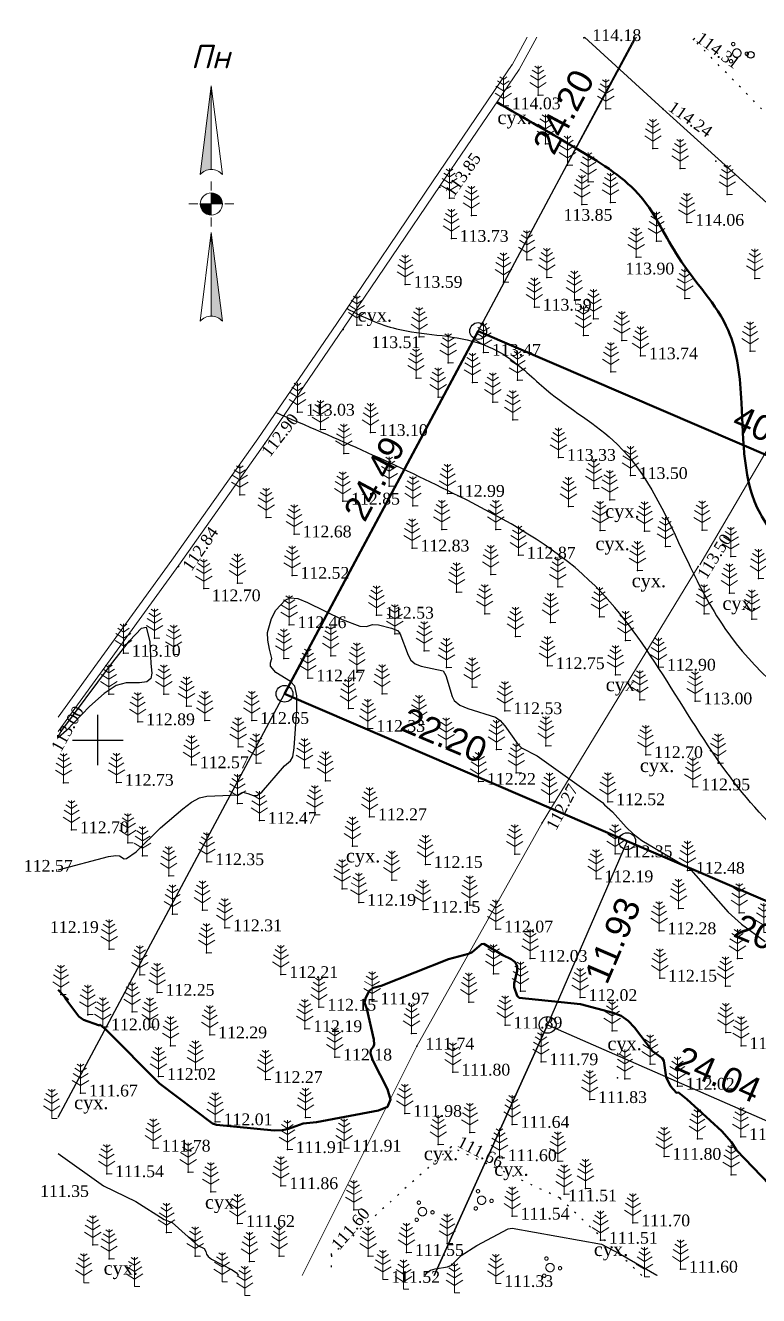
# Model space of a CAD drawing. Header units: millimetres. Extents: x 5405395.7 to 5405483.1, y 5524866.4 to 5524944.1.
# Drawn here: x 5405395.7 to 5405439.3, y 5524866.9 to 5524942.6 of the extents above; entities that cross this region are included whole.
import ezdxf
from ezdxf.enums import TextEntityAlignment as Align

# ---------------------------------------------------------------- set-up
doc = ezdxf.new("R2010")
doc.units = ezdxf.units.MM
doc.set_wipeout_variables(frame=1)
doc.linetypes.add('HIDDEN', pattern=[0.5, 0, -0.5])
doc.linetypes.add('суцільна', pattern=[50, 50, 0])
for name, color, linetype, lineweight in [('#Лист (текст_ПН)', 250, 'Continuous', 0), ('#Штамп', 250, 'Continuous', 0), ('11900000', 1, 'Continuous', 30), ('82323000', 185, 'Сеточный', 20), ('Контур', 7, 'HIDDEN', 30), ('ограждение', 7, 'ZABOR', 20), ('Ограждения', 7, 'ЗаборДерПр', 20), ('ТОЧКИ', 7, 'Continuous', 30), ('усл. знак', 7, 'суцільна', 20)]:
    doc.layers.add(name, color=color, linetype=linetype, lineweight=lineweight)
for name, color, linetype in [('горизонтали', 42, 'Continuous'), ('Ділянки_Межі', 10, 'Continuous'), ('надписи', 7, 'Continuous'), ('отметки', 7, 'Continuous'), ('промеры', 185, 'Continuous'), ('Растительность', 7, 'Continuous')]:
    doc.layers.add(name, color=color, linetype=linetype)
doc.styles.get("Standard").update_dxf_attribs({"font": 'arial.ttf'})
doc.styles.add('times', font='times.ttf')
doc.styles.add('Мой_Топо', font='isocpeui.ttf')
doc.linetypes.add('ZABOR', pattern='A,1,-0.1,[132,ltypeshp.shx,S=0.25,R=0,X=-0.1,Y=0],-0.4,1', length=2.5)
doc.linetypes.add('ЗаборДерПр', pattern='A,1,[130,ltypeshp.shx,S=0.25,R=0,X=0,Y=-0.25],1.5', length=2.5)
doc.linetypes.add('Сеточный', pattern='A,2.2,["<",Standard,S=0.5,R=90,X=0,Y=0],2.2,["<",Standard,S=0.5,R=270,X=-0.5,Y=0],0.1', length=4.5)

# ---------------------------------------------------------------- blocks, each defined once
blk = doc.blocks.new('A$C51FE15A3')
at = {"layer": 'Растительность', "color": 94, "lineweight": 0}
for points in [[(-0.201, 1.726), (0, 1.584), (0.201, 1.726)], [(0, 1.75), (0, 0), (0.319, 0)], [(-0.447, 1.172), (0, 0.895), (0.447, 1.172)], [(-0.343, 1.489), (0, 1.267), (0.343, 1.489)], [(-0.493, 0.753), (0, 0.444), (0.493, 0.753)]]:
    blk.add_lwpolyline(points, dxfattribs=at)
blk = doc.blocks.new('A$C72385B22')
at = {"layer": 'усл. знак'}
for centre, radius in [((0, 0), 0.625), ((-0.02, 1.49), 0.25), ((-1.29, -0.64), 0.25), ((1.28, -0.76), 0.25)]:
    blk.add_circle(centre, radius, dxfattribs=at)
blk = doc.blocks.new('*U5')
at = {"color": 0}
for points in [[(-0.113, 0), (-0.109, -0.029), (-0.097, -0.056)], [(-0.113, 0), (-0.097, -0.056), (0, 0)], [(-0.097, -0.056), (0, -0.113), (0, 0)], [(-0.097, -0.056), (-0.08, -0.08), (-0.056, -0.097)], [(-0.097, -0.056), (-0.056, -0.097), (0, -0.113)], [(-0.056, -0.097), (-0.029, -0.109), (0, -0.113)]]:
    blk.add_solid(points, dxfattribs=at)
blk = doc.blocks.new('*U6')
at = {"color": 0}
for points in [[(0, 0), (0.097, 0.056), (0, 0.113)], [(0.097, 0.056), (0.029, 0.109), (0, 0.113)], [(0, 0), (0.113, 0), (0.097, 0.056)], [(0.097, 0.056), (0.056, 0.097), (0.029, 0.109)], [(0.097, 0.056), (0.08, 0.08), (0.056, 0.097)], [(0.113, 0), (0.109, 0.029), (0.097, 0.056)]]:
    blk.add_solid(points, dxfattribs=at)
blk = doc.blocks.new('*U7')
at = {"color": 0}
for points in [[(0, -1.136), (0.021, -1.138), (0, -0.288)], [(0.021, -1.138), (0.042, -1.142), (0, -0.288)], [(0.042, -1.142), (0.062, -1.15), (0, -0.288)], [(0.062, -1.15), (0.081, -1.16), (0, -0.288)], [(0.081, -1.16), (0.098, -1.173), (0, -0.288)], [(0.098, -1.173), (0.113, -1.188), (0, -0.288)]]:
    blk.add_solid(points, dxfattribs=at)
blk = doc.blocks.new('*U8')
at = {"color": 0}
for points in [[(-0.113, 0.297), (-0.098, 0.312), (0, 1.197)], [(-0.098, 0.312), (-0.081, 0.325), (0, 1.197)], [(-0.081, 0.325), (-0.062, 0.335), (0, 1.197)], [(-0.062, 0.335), (-0.042, 0.343), (0, 1.197)], [(-0.042, 0.343), (-0.021, 0.347), (0, 1.197)], [(-0.021, 0.347), (0, 0.349), (0, 1.197)]]:
    blk.add_solid(points, dxfattribs=at)
blk = doc.blocks.new('#Північ')
at = {"color": 7}
blk.add_wipeout([(-2.901, 10.635), (2.901, 10.635), (2.901, -7.981), (-2.901, -7.981)], dxfattribs=at).dxf.layer = '#Лист (текст_ПН)'
at = {"layer": '#Лист (текст_ПН)'}
for p, q in [((-0.663, 1.748), (0, 7.043)), ((0, 7.043), (0, 2.052)), ((0, 7.043), (0.663, 1.748)), ((0, 1.337), (0, 0.807)), ((-1.337, 0), (-0.807, 0)), ((-0.662, 0), (0.662, 0)), ((0, 0.662), (0, -0.662)), ((1.337, 0), (0.807, 0)), ((0, -1.337), (0, -0.807)), ((-0.663, -6.99), (0, -1.695)), ((0, -1.695), (0.663, -6.99)), ((0, -1.695), (0, -6.686))]:
    blk.add_line(p, q, dxfattribs=at)
at = {"layer": '#Лист (текст_ПН)', "flags": 128}
for points in [[(0, 7.043), (-0.663, 1.748, -0.218585), (0, 2.052)], [(0, 0), (-0.662, 0, 0.414214), (0, -0.662)]]:
    blk.add_lwpolyline(points, format="xyb", close=True, dxfattribs=at)
at = {"layer": '#Лист (текст_ПН)'}
blk.add_circle((0, 0), 0.662, dxfattribs=at)
for centre in [(0, 1.178), (0, -7.56)]:
    blk.add_arc(centre, 0.874, 40.67981, 139.32019, dxfattribs=at)
at = {"layer": '#Лист (текст_ПН)', "xscale": 5.883850111352785, "yscale": 5.883850111352785, "zscale": 5.883850111352785}
for name in ['*U8', '*U5', '*U6', '*U7']:
    blk.add_blockref(name, (0, 0), dxfattribs=at)
at = {"layer": '#Лист (текст_ПН)', "style": 'Мой_Топо'}
blk.add_text('Пн', height=1.4, dxfattribs=at).set_placement((-1.217, 8.077))

msp = doc.modelspace()

# ---------------------------------------------------------------- linework, layer by layer
at = {"layer": '11900000', "color": 7}
for points in [[(5405400, 5524898.5, 0), (5405400, 5524901.5, 0)], [(5405400, 5524898.5, 0), (5405400, 5524901.5, 0)], [(5405398.5, 5524900, 0), (5405401.5, 5524900, 0)], [(5405398.5, 5524900, 0), (5405401.5, 5524900, 0)]]:
    msp.add_polyline3d(points, dxfattribs=at)
at = {"layer": '82323000', "color": 7}
for points, elevation in [([(5405428.967, 5524941.87), (5405433.636, 5524937.599), (5405442.087, 5524929.95), (5405445.347, 5524926.687), (5405435.83, 5524910.43)], 114.265), ([(5405435.741, 5524910.343), (5405426.441, 5524895.071), (5405418.996, 5524881.77), (5405412.157, 5524868.118)], 114.18)]:
    msp.add_lwpolyline(points, dxfattribs=dict(at, elevation=elevation))
at = {"layer": 'горизонтали', "color": 32}
for points in [[(5405397.647, 5524892.274, 112.5), (5405400.637, 5524893.072, 112.5), (5405401.077, 5524893.132, 112.5), (5405401.287, 5524893.102, 112.5), (5405401.567, 5524892.922, 112.5), (5405401.697, 5524892.942, 112.5), (5405402.277, 5524893.352, 112.5), (5405403.737, 5524894.772, 112.5), (5405405.057, 5524895.912, 112.5), (5405405.577, 5524896.312, 112.5), (5405406.057, 5524896.562, 112.5), (5405406.487, 5524896.662, 112.5), (5405407.907, 5524896.722, 112.5), (5405408.337, 5524896.732, 112.5), (5405408.627, 5524896.892, 112.5), (5405408.937, 5524896.822, 112.5), (5405409.237, 5524896.702, 112.5), (5405409.457, 5524896.702, 112.5), (5405409.737, 5524896.872, 112.5), (5405411.117, 5524898.472, 112.5), (5405411.477, 5524898.762, 112.5), (5405411.597, 5524899.012, 112.5), (5405411.687, 5524899.542, 112.5), (5405411.837, 5524901.802, 112.5), (5405411.837, 5524902.632, 112.5), (5405411.717, 5524903.202, 112.5), (5405411.477, 5524903.492, 112.5), (5405410.597, 5524904.022, 112.5), (5405410.277, 5524904.402, 112.5), (5405410.277, 5524904.602, 112.5), (5405410.357, 5524904.852, 112.5), (5405410.217, 5524905.412, 112.5), (5405410.117, 5524905.942, 112.5), (5405410.097, 5524906.402, 112.5), (5405410.327, 5524907.232, 112.5), (5405410.597, 5524907.732, 112.5), (5405411.147, 5524908.342, 112.5), (5405411.457, 5524908.482, 112.5), (5405411.897, 5524908.442, 112.5), (5405412.487, 5524908.202, 112.5), (5405414.537, 5524907.182, 112.5), (5405415.597, 5524906.782, 112.5), (5405415.987, 5524906.772, 112.5), (5405416.347, 5524906.882, 112.5), (5405416.697, 5524906.872, 112.5), (5405417.477, 5524906.672, 112.5), (5405417.827, 5524906.522, 112.5), (5405417.977, 5524906.362, 112.5), (5405418.467, 5524905.052, 112.5), (5405418.637, 5524904.752, 112.5), (5405418.897, 5524904.542, 112.5), (5405419.237, 5524904.412, 112.5), (5405420.557, 5524904.122, 112.5), (5405420.707, 5524903.842, 112.5), (5405421.087, 5524902.592, 112.5), (5405421.207, 5524902.352, 112.5), (5405421.547, 5524902.082, 112.5), (5405422.017, 5524901.882, 112.5), (5405423.667, 5524901.372, 112.5), (5405423.947, 5524901.172, 112.5), (5405424.227, 5524900.852, 112.5), (5405424.997, 5524899.752, 112.5), (5405425.217, 5524899.532, 112.5), (5405426.147, 5524899.062, 112.5), (5405430.037, 5524896.292, 112.5), (5405430.167, 5524896.142, 112.5), (5405430.627, 5524895.732, 112.5), (5405431.447, 5524894.812, 112.5), (5405431.857, 5524894.422, 112.5), (5405432.377, 5524894.022, 112.5), (5405435.147, 5524892.392, 112.5), (5405435.307, 5524892.272, 112.5), (5405437.527, 5524889.742, 112.5), (5405438.317, 5524889.042, 112.5), (5405439.717, 5524888.002, 112.5)], [(5405397.647, 5524900.208, 113), (5405397.787, 5524900.482, 113), (5405400.757, 5524904.472, 113), (5405401.887, 5524905.902, 113), (5405402.597, 5524906.662, 113), (5405402.877, 5524906.732, 113), (5405403.087, 5524905.862, 113), (5405403.147, 5524904.552, 113), (5405403.207, 5524903.982, 113)], [(5405403.207, 5524903.982, 113), (5405403.157, 5524903.662, 113), (5405402.907, 5524903.472, 113), (5405402.477, 5524903.402, 113), (5405401.687, 5524903.412, 113), (5405401.097, 5524903.252, 113), (5405400.367, 5524902.782, 113), (5405399.507, 5524901.992, 113), (5405398.127, 5524900.562, 113), (5405397.647, 5524900.134, 113)], [(5405397.647, 5524875.375, 111.5), (5405400.337, 5524873.442, 111.5), (5405402.267, 5524872.512, 111.5), (5405403.947, 5524871.442, 111.5), (5405404.417, 5524871.272, 111.5), (5405405.957, 5524869.892, 111.5), (5405406.327, 5524869.722, 111.5), (5405406.427, 5524869.542, 111.5), (5405406.467, 5524869.372, 111.5), (5405406.557, 5524869.242, 111.5), (5405406.757, 5524869.082, 111.5), (5405407.987, 5524868.442, 111.5), (5405408.247, 5524868.262, 111.5), (5405408.374, 5524868.118, 111.5)], [(5405419.493, 5524868.118, 111.5), (5405419.587, 5524868.272, 111.5), (5405419.797, 5524868.422, 111.5), (5405420.077, 5524868.502, 111.5), (5405420.817, 5524868.622, 111.5), (5405421.047, 5524868.722, 111.5), (5405421.617, 5524869.312, 111.5), (5405422.567, 5524869.892, 111.5), (5405424.427, 5524870.882, 111.5), (5405424.657, 5524870.922, 111.5), (5405429.977, 5524869.972, 111.5), (5405431.117, 5524869.372, 111.5), (5405433.267, 5524868.122, 111.5), (5405433.276, 5524868.118, 111.5)]]:
    msp.add_polyline3d(points, dxfattribs=at)
at = {"layer": 'горизонтали', "color": 32, "lineweight": 50}
msp.add_polyline3d([(5405397.647, 5524885.119, 112), (5405397.987, 5524884.742, 112), (5405398.217, 5524884.542, 112), (5405398.027, 5524884.652, 112), (5405398.877, 5524883.532, 112), (5405399.137, 5524883.332, 112), (5405400.047, 5524883.012, 112), (5405400.187, 5524882.992, 112), (5405400.137, 5524883.042, 112), (5405400.487, 5524882.752, 112), (5405403.667, 5524879.552, 112), (5405406.827, 5524877.162, 112), (5405407.057, 5524877.082, 112), (5405410.487, 5524876.752, 112), (5405410.997, 5524876.772, 112), (5405411.357, 5524876.852, 112), (5405412.217, 5524877.162, 112), (5405413.007, 5524877.242, 112), (5405416.697, 5524877.932, 112), (5405417.247, 5524878.162, 112), (5405417.427, 5524878.592, 112), (5405417.237, 5524879.212, 112), (5405416.377, 5524880.922, 112), (5405416.237, 5524881.332, 112), (5405416.247, 5524881.542, 112), (5405416.387, 5524881.702, 112), (5405416.447, 5524881.872, 112), (5405416.437, 5524882.162, 112), (5405416.017, 5524884.002, 112), (5405415.867, 5524884.372, 112), (5405415.947, 5524884.672, 112), (5405416.177, 5524885.092, 112), (5405416.407, 5524885.242, 112), (5405416.857, 5524885.362, 112), (5405420.877, 5524886.942, 112), (5405422.057, 5524887.262, 112), (5405422.287, 5524887.372, 112), (5405422.827, 5524887.852, 112), (5405422.977, 5524887.862, 112), (5405424.107, 5524887.182, 112), (5405424.597, 5524886.952, 112), (5405424.847, 5524886.772, 112), (5405424.967, 5524886.542, 112), (5405424.957, 5524886.252, 112), (5405424.787, 5524885.502, 112), (5405424.777, 5524885.282, 112), (5405424.957, 5524884.762, 112), (5405425.087, 5524884.652, 112), (5405428.727, 5524884.262, 112), (5405430.677, 5524883.762, 112), (5405431.157, 5524883.582, 112), (5405431.577, 5524883.282, 112), (5405431.937, 5524882.872, 112), (5405433.017, 5524881.482, 112), (5405433.597, 5524881.062, 112), (5405433.687, 5524880.902, 112), (5405433.827, 5524879.922, 112), (5405434.097, 5524879.392, 112), (5405434.437, 5524878.992, 112), (5405434.567, 5524879.002, 112), (5405435.067, 5524878.622, 112), (5405437.147, 5524876.712, 112), (5405437.727, 5524876.062, 112), (5405438.017, 5524875.572, 112), (5405440.467, 5524873.022, 112)], dxfattribs=at)
msp.add_open_spline([(5405480.391, 5524903.956), (5405478.539, 5524904.212), (5405473.815, 5524904.095), (5405465.673, 5524904.056), (5405458.644, 5524904.734), (5405451.834, 5524904.358), (5405446.555, 5524906.313), (5405442.168, 5524910.026), (5405438.386, 5524914.341), (5405438.447, 5524919.318), (5405437.93, 5524924.895), (5405434.484, 5524928.293), (5405432.616, 5524932.718), (5405428.364, 5524935.336), (5405425.389, 5524937.054), (5405423.745, 5524937.988)], degree=3, knots=[248.049774, 248.049774, 248.049774, 248.049774, 253.624228, 261.428369, 272.933051, 274.584334, 281.85809, 288.915218, 291.908367, 298.615428, 303.009483, 308.272559, 312.478888, 317.055186, 322.755025, 322.755025, 322.755025, 322.755025], dxfattribs=at)
at = {"layer": 'горизонтали', "color": 32}
for points, knots in [([(5405414.818, 5524925.709), (5405415.772, 5524925.193), (5405418.223, 5524924.084), (5405421.698, 5524924.182), (5405424.74, 5524922.757), (5405427.138, 5524920.233), (5405432.042, 5524917.524), (5405434.513, 5524911.736), (5405437.788, 5524905.243), (5405444.44, 5524899.573), (5405453.206, 5524895.816), (5405462.487, 5524898.046), (5405468.665, 5524890.189), (5405475.696, 5524893.35), (5405479.747, 5524893.737), (5405480.391, 5524893.764)], [2.090237, 2.090237, 2.090237, 2.090237, 5.312599, 10.182619, 12.112589, 15.209294, 20.531766, 28.423343, 33.238106, 42.351864, 53.987263, 60.5812, 68.695045, 78.614199, 80.505568, 80.505568, 80.505568, 80.505568]), ([(5405480.391, 5524879.494), (5405479.368, 5524879.522), (5405473.28, 5524879.838), (5405461.824, 5524883.403), (5405447.517, 5524887.885), (5405436.442, 5524897.8), (5405431.385, 5524909.209), (5405420.694, 5524915.101), (5405414.239, 5524917.947), (5405410.59, 5524919.503)], [242.349981, 242.349981, 242.349981, 242.349981, 245.459521, 260.911196, 277.803065, 289.957635, 304.382942, 313.620797, 325.584809, 325.584809, 325.584809, 325.584809])]:
    msp.add_open_spline(points, degree=3, knots=knots, dxfattribs=at)
at = {"layer": 'Ділянки_Межі', "lineweight": 25}
for points in [[(5405448.191, 5524941.87), (5405447.741, 5524940.842), (5405469.694, 5524931.231), (5405459.846, 5524908.351), (5405422.638, 5524924.363)], [(5405422.638, 5524924.363), (5405431.981, 5524941.87)], [(5405480.391, 5524872.946), (5405450.2, 5524885.938), (5405431.505, 5524893.983), (5405426.773, 5524883.037), (5405448.794, 5524873.396), (5405460.85, 5524868.118)]]:
    msp.add_lwpolyline(points, dxfattribs=at)
at = {"layer": 'Ділянки_Межі', "lineweight": 50}
msp.add_lwpolyline([(5405411.109, 5524902.76), (5405422.638, 5524924.363), (5405459.846, 5524908.351), (5405450.2, 5524885.938), (5405431.505, 5524893.983)], close=True, dxfattribs=at)
at = {"layer": 'Ділянки_Межі'}
for points in [[(5405397.647, 5524877.534), (5405411.109, 5524902.76), (5405431.505, 5524893.983), (5405426.773, 5524883.037), (5405420.012, 5524868.118)], [(5405420.012, 5524868.118), (5405426.773, 5524883.037), (5405448.794, 5524873.396), (5405446.387, 5524868.118)]]:
    msp.add_lwpolyline(points, dxfattribs=at)
at = {"layer": 'Контур', "color": 7, "linetype": 'HIDDEN'}
for points, elevation in [([(5405475.316, 5524907.356), (5405456.979, 5524922.281), (5405448.731, 5524928.148), (5405435.462, 5524941.734), (5405435.616, 5524941.87)], 113.339), ([(5405421.025, 5524875.767), (5405413.902, 5524869.315), (5405413.902, 5524869.493)], 111.426), ([(5405432.383, 5524868.118), (5405427.49, 5524872.728), (5405421.025, 5524875.767)], 111.426), ([(5405413.902, 5524869.315), (5405413.878, 5524868.118)], 111.426)]:
    msp.add_lwpolyline(points, dxfattribs=dict(at, elevation=elevation))
at = {"layer": 'ограждение', "color": 7, "linetype": 'ЗаборДерПр'}
for points, elevation in [([(5405397.647, 5524877.534), (5405411.407, 5524903.317), (5405417.815, 5524915.325), (5405427.002, 5524932.527), (5405432.056, 5524941.87)], 107.24), ([(5405426.133, 5524941.87), (5405425.074, 5524939.947)], 101.569), ([(5405425.074, 5524939.947), (5405420.38, 5524933.03), (5405414.63, 5524924.54), (5405409.936, 5524917.657), (5405404.82, 5524910.42), (5405397.647, 5524900.512)], 101.569)]:
    msp.add_lwpolyline(points, dxfattribs=dict(at, elevation=elevation))
at = {"layer": 'ограждение', "color": 7, "linetype": 'ByBlock', "elevation": 101.569}
msp.add_lwpolyline([(5405424.66, 5524940.228), (5405419.966, 5524933.311), (5405414.216, 5524924.821), (5405409.525, 5524917.942), (5405404.413, 5524910.711), (5405397.647, 5524901.364)], dxfattribs=at)
at = {"layer": 'Ограждения', "color": 7, "linetype": 'ByBlock', "ltscale": 0.4, "elevation": 101.569}
msp.add_lwpolyline([(5405425.562, 5524941.87), (5405424.636, 5524940.188)], dxfattribs=at)
at = {"layer": 'отметки', "color": 7}
for p in [(5405428.938, 5524941.836, 114.18), (5405435.462, 5524941.734, 114.308), (5405426.203, 5524938.412, 114.049), (5405424.139, 5524937.769, 114.025), (5405430.242, 5524937.607, 114.149), (5405433.636, 5524937.599, 114.245), (5405426.643, 5524935.51, 113.976), (5405433.044, 5524935.228, 114.171), (5405436.781, 5524934.481, 114.271), (5405427.95, 5524934.235, 113.921), (5405434.659, 5524934.045, 114.198), (5405420.348, 5524932.94, 113.853), (5405429.196, 5524933.248, 113.927), (5405420.935, 5524932.284, 113.805), (5405437.468, 5524932.5, 114.3), (5405428.818, 5524931.891, 113.846), (5405430.509, 5524932.023, 113.908), (5405422.234, 5524931.246, 113.788), (5405435.062, 5524930.834, 114.056), (5405421.043, 5524929.877, 113.729), (5405433.255, 5524929.722, 114.008), (5405425.538, 5524928.6, 113.71), (5405432.042, 5524928.769, 113.905), (5405418.3, 5524927.142, 113.592), (5405424.14, 5524927.272, 113.652), (5405426.727, 5524927.545, 113.689), (5405439.109, 5524927.501, 114.199), (5405428.363, 5524926.195, 113.691), (5405434.944, 5524926.31, 113.947), (5405425.983, 5524925.779, 113.586), (5405415.42, 5524924.714, 113.443), (5405429.508, 5524925.097, 113.688), (5405414.598, 5524924.453, 113.496), (5405419.134, 5524924.018, 113.512), (5405428.899, 5524924.107, 113.67), (5405431.19, 5524923.79, 113.699), (5405438.824, 5524923.164, 114.04), (5405420.859, 5524922.472, 113.411), (5405422.962, 5524923.093, 113.47), (5405432.308, 5524922.88, 113.737), (5405430.54, 5524921.929, 113.584), (5405418.939, 5524921.559, 113.322), (5405422.301, 5524921.302, 113.434), (5405424.986, 5524921.428, 113.496), (5405420.252, 5524920.419, 113.338), (5405423.51, 5524920.125, 113.421), (5405411.888, 5524919.525, 113.028), (5405424.693, 5524919.076, 113.381), (5405413.253, 5524918.489, 113.044), (5405416.23, 5524918.312, 113.103), (5405409.936, 5524917.657, 112.896), (5405414.645, 5524917.078, 112.915), (5405427.427, 5524916.838, 113.327), (5405431.7, 5524915.751, 113.499), (5405417.334, 5524915.127, 112.929), (5405429.526, 5524914.976, 113.289), (5405408.451, 5524914.614, 112.795), (5405414.575, 5524914.226, 112.854), (5405420.815, 5524914.691, 112.99), (5405430.471, 5524914.319, 113.319), (5405418.757, 5524913.952, 112.921), (5405428.018, 5524913.909, 113.145), (5405410.013, 5524913.255, 112.704), (5405420.479, 5524912.546, 112.882), (5405420.48, 5524912.544, 112.875), (5405423.687, 5524912.544, 112.968), (5405435.968, 5524912.509, 113.721), (5405411.694, 5524912.272, 112.683), (5405429.897, 5524912.486, 113.207), (5405432.549, 5524912.453, 113.446), (5405418.709, 5524911.434, 112.829), (5405425.034, 5524911.009, 112.871), (5405433.782, 5524911.534, 113.466), (5405404.803, 5524910.338, 112.837), (5405435.741, 5524910.343, 113.504), (5405437.681, 5524910.938, 113.809), (5405411.563, 5524909.811, 112.522), (5405423.383, 5524909.855, 112.76), (5405432.121, 5524910.092, 113.127), (5405439.318, 5524909.62, 113.846), (5405406.313, 5524909.019, 112.695), (5405408.312, 5524909.338, 112.584), (5405421.358, 5524908.82, 112.732), (5405427.383, 5524909.118, 112.929), (5405437.592, 5524908.752, 113.665), (5405416.595, 5524907.437, 112.525), (5405423.026, 5524907.526, 112.708), (5405429.857, 5524907.349, 112.952), (5405436.088, 5524907.521, 113.445), (5405411.388, 5524906.869, 112.464), (5405426.95, 5524906.999, 112.704), (5405438.935, 5524907.208, 113.68), (5405403.38, 5524906.077, 112.982), (5405417.679, 5524906.332, 112.484), (5405424.86, 5524906.17, 112.775), (5405431.416, 5524905.926, 112.908), (5405401.523, 5524905.17, 113.1), (5405404.513, 5524905.106, 112.909), (5405413.859, 5524905.019, 112.442), (5405419.432, 5524905.322, 112.552), (5405411.064, 5524904.869, 112.453), (5405420.75, 5524904.327, 112.512), (5405426.761, 5524904.426, 112.752), (5405433.376, 5524904.337, 112.9), (5405412.503, 5524903.696, 112.468), (5405415.423, 5524904.043, 112.359), (5405430.813, 5524903.893, 112.813), (5405400.653, 5524902.734, 112.962), (5405403.926, 5524902.736, 112.963), (5405416.917, 5524902.749, 112.383), (5405422.283, 5524903.16, 112.589), (5405405.28, 5524902.024, 112.774), (5405432.263, 5524902.393, 112.786), (5405435.546, 5524902.327, 113.001), (5405406.372, 5524901.164, 112.691), (5405409.162, 5524901.164, 112.65), (5405414.918, 5524901.876, 112.365), (5405424.235, 5524901.746, 112.532), (5405402.371, 5524901.086, 112.885), (5405416.072, 5524900.692, 112.333), (5405419.118, 5524900.921, 112.344), (5405426.676, 5524899.659, 112.587), (5405408.355, 5524899.604, 112.635), (5405420.735, 5524899.583, 112.329), (5405423.723, 5524899.431, 112.424), (5405432.61, 5524899.131, 112.704), (5405405.574, 5524898.527, 112.575), (5405409.419, 5524898.633, 112.551), (5405412.301, 5524898.353, 112.463), (5405436.916, 5524898.628, 112.976), (5405397.963, 5524897.458, 112.873), (5405401.108, 5524897.479, 112.728), (5405413.542, 5524897.565, 112.295), (5405413.55, 5524897.567, 112.284), (5405422.663, 5524897.536, 112.223), (5405424.91, 5524898.041, 112.328), (5405435.419, 5524897.207, 112.953), (5405408.312, 5524896.229, 112.478), (5405426.881, 5524896.304, 112.31), (5405430.354, 5524896.323, 112.519), (5405409.614, 5524895.213, 112.466), (5405412.922, 5524895.551, 112.413), (5405416.178, 5524895.429, 112.267), (5405398.435, 5524894.652, 112.702), (5405426.441, 5524895.071, 112.273), (5405401.789, 5524893.881, 112.546), (5405415.162, 5524893.683, 112.237), (5405402.66, 5524893.11, 112.474), (5405424.812, 5524893.215, 112.149), (5405430.798, 5524893.223, 112.346), (5405406.488, 5524892.752, 112.348), (5405419.498, 5524892.588, 112.147), (5405435.1, 5524892.242, 112.485), (5405404.215, 5524891.909, 112.423), (5405417.498, 5524891.649, 112.188), (5405429.655, 5524891.733, 112.193), (5405414.542, 5524891.145, 112.288), (5405406.222, 5524889.866, 112.319), (5405415.529, 5524890.336, 112.19), (5405419.357, 5524889.917, 112.147), (5405422.135, 5524890.169, 112.078), (5405434.558, 5524889.969, 112.29), (5405404.445, 5524889.636, 112.381), (5405438.184, 5524889.711, 112.55), (5405407.551, 5524888.815, 112.308), (5405423.69, 5524888.743, 112.068), (5405433.407, 5524888.638, 112.278), (5405400.667, 5524887.555, 112.265), (5405406.474, 5524887.335, 112.388), (5405425.74, 5524886.997, 112.029), (5405438.073, 5524886.991, 112.307), (5405410.895, 5524886.031, 112.205), (5405423.561, 5524886.081, 111.933), (5405402.496, 5524886.009, 112.256), (5405433.448, 5524885.818, 112.154), (5405437.367, 5524885.34, 112.159), (5405397.804, 5524884.843, 111.997), (5405403.536, 5524884.973, 112.246), (5405425.159, 5524885.046, 112.025), (5405428.704, 5524884.66, 112.021), (5405402.037, 5524883.808, 112.162), (5405413.162, 5524884.088, 112.145), (5405416.322, 5524884.459, 111.972), (5405422.089, 5524884.383, 111.872), (5405399.396, 5524883.645, 112.035), (5405399.4, 5524883.664, 112.007), (5405424.241, 5524883.023, 111.89), (5405400.29, 5524882.914, 111.998), (5405403.102, 5524882.906, 112.134), (5405406.664, 5524882.437, 112.289), (5405412.327, 5524882.81, 112.194), (5405418.671, 5524882.525, 111.839), (5405430.614, 5524882.676, 111.939), (5405437.379, 5524882.577, 112.123), (5405404.331, 5524881.793, 112.162), (5405418.996, 5524881.77, 111.736), (5405438.284, 5524881.793, 112.202), (5405414.104, 5524881.117, 112.183), (5405426.38, 5524880.841, 111.79), (5405405.803, 5524880.351, 112.138), (5405421.139, 5524880.22, 111.796), (5405432.88, 5524880.698, 111.972), (5405403.616, 5524879.96, 112.021), (5405409.975, 5524879.781, 112.273), (5405430.923, 5524879.893, 111.854), (5405431.378, 5524879.829, 111.868), (5405434.501, 5524879.38, 112.022), (5405398.971, 5524878.975, 111.67), (5405429.277, 5524878.584, 111.825), (5405418.267, 5524877.762, 111.977), (5405406.989, 5524877.261, 112.014), (5405412.36, 5524877.524, 112.02), (5405424.663, 5524877.107, 111.642), (5405422.148, 5524876.632, 111.684), (5405435.686, 5524876.247, 111.833), (5405438.265, 5524876.379, 112.062), (5405403.302, 5524875.691, 111.777), (5405411.281, 5524875.606, 111.906), (5405414.659, 5524875.691, 111.907), (5405420.266, 5524875.906, 111.794), (5405421.025, 5524875.767, 111.664), (5405423.908, 5524875.122, 111.605), (5405427.374, 5524874.917, 111.658), (5405433.704, 5524875.205, 111.801), (5405400.526, 5524874.168, 111.535), (5405405.372, 5524874.266, 111.706), (5405437.701, 5524874.114, 111.904), (5405410.897, 5524873.456, 111.864), (5405429.027, 5524873.298, 111.618), (5405406.719, 5524873.097, 111.704), (5405427.49, 5524872.728, 111.508), (5405427.753, 5524872.95, 111.591), (5405415.241, 5524872.031, 111.691), (5405408.32, 5524871.203, 111.623), (5405424.67, 5524871.645, 111.537), (5405431.847, 5524871.24, 111.704), (5405404.087, 5524870.667, 111.452), (5405429.922, 5524870.207, 111.511), (5405399.696, 5524869.934, 111.344), (5405418.379, 5524869.48, 111.554), (5405420.803, 5524870.024, 111.565), (5405400.666, 5524869.113, 111.365), (5405405.795, 5524869.267, 111.462), (5405409.028, 5524868.944, 111.634), (5405410.799, 5524869.254, 111.605), (5405413.902, 5524869.315, 111.596), (5405416.087, 5524869.256, 111.61), (5405434.691, 5524868.485, 111.598)]:
    msp.add_point(p, dxfattribs=at)
at = {"layer": 'Растительность', "color": 7}
msp.add_circle((5405438.86, 5524940.813), 0.2, dxfattribs=at)
at = {"layer": 'ТОЧКИ'}
for centre in [(5405422.638, 5524924.363), (5405411.109, 5524902.76), (5405431.505, 5524893.983), (5405426.773, 5524883.037)]:
    msp.add_circle(centre, 0.5, dxfattribs=at)

# ---------------------------------------------------------------- block references
at = {"layer": 'Растительность', "color": 7}
for p in [(5405426.203, 5524938.412, 114.049), (5405424.139, 5524937.769, 114.025), (5405430.242, 5524937.607, 114.149), (5405426.643, 5524935.51, 113.976), (5405433.044, 5524935.228, 114.171), (5405427.95, 5524934.235, 113.921), (5405434.659, 5524934.045, 114.198), (5405429.196, 5524933.248, 113.927), (5405420.935, 5524932.284, 113.805), (5405430.509, 5524932.023, 113.908), (5405437.468, 5524932.5, 114.3), (5405422.234, 5524931.246, 113.788), (5405428.818, 5524931.891, 113.846), (5405435.062, 5524930.834, 114.056), (5405421.043, 5524929.877, 113.729), (5405433.255, 5524929.722, 114.008), (5405425.538, 5524928.6, 113.71), (5405432.042, 5524928.769, 113.905), (5405426.727, 5524927.545, 113.689), (5405439.109, 5524927.501, 114.199), (5405418.3, 5524927.142, 113.592), (5405424.14, 5524927.272, 113.652), (5405428.363, 5524926.195, 113.691), (5405434.944, 5524926.31, 113.947), (5405425.983, 5524925.779, 113.586), (5405415.42, 5524924.714, 113.443), (5405429.508, 5524925.097, 113.688), (5405419.134, 5524924.018, 113.512), (5405428.899, 5524924.107, 113.67), (5405431.19, 5524923.79, 113.699), (5405422.962, 5524923.093, 113.47), (5405432.308, 5524922.88, 113.737), (5405438.824, 5524923.164, 114.04), (5405420.859, 5524922.472, 113.411), (5405418.939, 5524921.559, 113.322), (5405424.986, 5524921.428, 113.496), (5405430.54, 5524921.929, 113.584), (5405422.301, 5524921.302, 113.434), (5405420.252, 5524920.419, 113.338), (5405423.51, 5524920.125, 113.421), (5405411.888, 5524919.525, 113.028), (5405413.253, 5524918.489, 113.044), (5405424.693, 5524919.076, 113.381), (5405416.23, 5524918.312, 113.103), (5405414.645, 5524917.078, 112.915), (5405427.427, 5524916.838, 113.327), (5405431.7, 5524915.751, 113.499), (5405408.451, 5524914.614, 112.795), (5405417.334, 5524915.127, 112.929), (5405420.815, 5524914.691, 112.99), (5405429.526, 5524914.976, 113.289), (5405414.575, 5524914.226, 112.854), (5405418.757, 5524913.952, 112.921), (5405428.018, 5524913.909, 113.145), (5405430.471, 5524914.319, 113.319), (5405410.013, 5524913.255, 112.704), (5405411.694, 5524912.272, 112.683), (5405420.479, 5524912.546, 112.882), (5405423.687, 5524912.544, 112.968), (5405429.897, 5524912.486, 113.207), (5405432.549, 5524912.453, 113.446), (5405435.968, 5524912.509, 113.721), (5405433.782, 5524911.534, 113.466), (5405418.709, 5524911.434, 112.829), (5405425.034, 5524911.009, 112.871), (5405437.681, 5524910.938, 113.809), (5405432.121, 5524910.092, 113.127), (5405408.312, 5524909.338, 112.584), (5405411.563, 5524909.811, 112.522), (5405423.383, 5524909.855, 112.76), (5405439.318, 5524909.62, 113.846), (5405406.313, 5524909.019, 112.695), (5405421.358, 5524908.82, 112.732), (5405427.383, 5524909.118, 112.929), (5405437.592, 5524908.752, 113.665), (5405416.595, 5524907.437, 112.525), (5405423.026, 5524907.526, 112.708), (5405426.95, 5524906.999, 112.704), (5405429.857, 5524907.349, 112.952), (5405436.088, 5524907.521, 113.445), (5405438.935, 5524907.208, 113.68), (5405411.388, 5524906.869, 112.464), (5405417.679, 5524906.332, 112.484), (5405403.38, 5524906.077, 112.982), (5405424.86, 5524906.17, 112.775), (5405431.416, 5524905.926, 112.908), (5405401.523, 5524905.17, 113.1), (5405404.513, 5524905.106, 112.909), (5405411.064, 5524904.869, 112.453), (5405413.859, 5524905.019, 112.442), (5405419.432, 5524905.322, 112.552), (5405415.423, 5524904.043, 112.359), (5405420.75, 5524904.327, 112.512), (5405426.761, 5524904.426, 112.752), (5405433.376, 5524904.337, 112.9), (5405412.503, 5524903.696, 112.468), (5405430.813, 5524903.893, 112.813), (5405400.653, 5524902.734, 112.962), (5405403.926, 5524902.736, 112.963), (5405416.917, 5524902.749, 112.383), (5405422.283, 5524903.16, 112.589), (5405405.28, 5524902.024, 112.774), (5405414.918, 5524901.876, 112.365), (5405424.235, 5524901.746, 112.532), (5405432.263, 5524902.393, 112.786), (5405435.546, 5524902.327, 113.001), (5405402.371, 5524901.086, 112.885), (5405406.372, 5524901.164, 112.691), (5405409.162, 5524901.164, 112.65), (5405416.072, 5524900.692, 112.333), (5405419.118, 5524900.921, 112.344), (5405408.355, 5524899.604, 112.635), (5405420.735, 5524899.583, 112.329), (5405423.723, 5524899.431, 112.424), (5405426.676, 5524899.659, 112.587), (5405432.61, 5524899.131, 112.704), (5405405.574, 5524898.527, 112.575), (5405409.419, 5524898.633, 112.551), (5405412.301, 5524898.353, 112.463), (5405424.91, 5524898.041, 112.328), (5405436.916, 5524898.628, 112.976), (5405397.963, 5524897.458, 112.873), (5405401.108, 5524897.479, 112.728), (5405413.542, 5524897.565, 112.295), (5405422.663, 5524897.536, 112.223), (5405435.419, 5524897.207, 112.953), (5405408.312, 5524896.229, 112.478), (5405426.881, 5524896.304, 112.31), (5405430.354, 5524896.323, 112.519), (5405409.614, 5524895.213, 112.466), (5405412.922, 5524895.551, 112.413), (5405416.178, 5524895.429, 112.267), (5405398.435, 5524894.652, 112.702), (5405401.789, 5524893.881, 112.546), (5405415.162, 5524893.683, 112.237), (5405402.66, 5524893.11, 112.474), (5405406.488, 5524892.752, 112.348), (5405424.812, 5524893.215, 112.149), (5405430.798, 5524893.223, 112.346), (5405404.215, 5524891.909, 112.423), (5405419.498, 5524892.588, 112.147), (5405435.1, 5524892.242, 112.485), (5405414.542, 5524891.145, 112.288), (5405417.498, 5524891.649, 112.188), (5405429.655, 5524891.733, 112.193), (5405415.529, 5524890.336, 112.19), (5405404.445, 5524889.636, 112.381), (5405406.222, 5524889.866, 112.319), (5405419.357, 5524889.917, 112.147), (5405422.135, 5524890.169, 112.078), (5405434.558, 5524889.969, 112.29), (5405438.184, 5524889.711, 112.55), (5405407.551, 5524888.815, 112.308), (5405423.69, 5524888.743, 112.068), (5405433.407, 5524888.638, 112.278), (5405439.647, 5524888.531, 112.539), (5405400.667, 5524887.555, 112.265), (5405406.474, 5524887.335, 112.388), (5405425.74, 5524886.997, 112.029), (5405438.073, 5524886.991, 112.307), (5405402.496, 5524886.009, 112.256), (5405410.895, 5524886.031, 112.205), (5405423.561, 5524886.081, 111.933), (5405433.448, 5524885.818, 112.154), (5405425.159, 5524885.046, 112.025), (5405437.367, 5524885.34, 112.159), (5405397.804, 5524884.843, 111.997), (5405403.536, 5524884.973, 112.246), (5405416.322, 5524884.459, 111.972), (5405422.089, 5524884.383, 111.872), (5405428.704, 5524884.66, 112.021), (5405399.4, 5524883.664, 112.007), (5405402.037, 5524883.808, 112.162), (5405413.162, 5524884.088, 112.145), (5405400.29, 5524882.914, 111.998), (5405403.102, 5524882.906, 112.134), (5405412.327, 5524882.81, 112.194), (5405424.241, 5524883.023, 111.89), (5405406.664, 5524882.437, 112.289), (5405418.671, 5524882.525, 111.839), (5405430.614, 5524882.676, 111.939), (5405437.379, 5524882.577, 112.123), (5405404.331, 5524881.793, 112.162), (5405438.284, 5524881.793, 112.202), (5405414.104, 5524881.117, 112.183), (5405426.38, 5524880.841, 111.79), (5405432.88, 5524880.698, 111.972), (5405403.616, 5524879.96, 112.021), (5405405.803, 5524880.351, 112.138), (5405409.975, 5524879.781, 112.273), (5405421.139, 5524880.22, 111.796), (5405431.378, 5524879.829, 111.868), (5405434.501, 5524879.38, 112.022), (5405398.971, 5524878.975, 111.67), (5405429.277, 5524878.584, 111.825), (5405412.36, 5524877.524, 112.02), (5405418.267, 5524877.762, 111.977), (5405397.252, 5524877.457, 111.579), (5405406.989, 5524877.261, 112.014), (5405424.663, 5524877.107, 111.642), (5405422.148, 5524876.632, 111.684), (5405435.686, 5524876.247, 111.833), (5405438.265, 5524876.379, 112.062), (5405403.302, 5524875.691, 111.777), (5405411.281, 5524875.606, 111.906), (5405414.659, 5524875.691, 111.907), (5405420.266, 5524875.906, 111.794), (5405433.704, 5524875.205, 111.801), (5405423.908, 5524875.122, 111.605), (5405427.374, 5524874.917, 111.658), (5405400.526, 5524874.168, 111.535), (5405405.372, 5524874.266, 111.706), (5405437.701, 5524874.114, 111.904), (5405406.719, 5524873.097, 111.704), (5405410.897, 5524873.456, 111.864), (5405427.753, 5524872.95, 111.591), (5405429.027, 5524873.298, 111.618), (5405415.241, 5524872.031, 111.691), (5405424.67, 5524871.645, 111.537), (5405404.087, 5524870.667, 111.452), (5405408.32, 5524871.203, 111.623), (5405431.847, 5524871.24, 111.704), (5405399.696, 5524869.934, 111.344), (5405420.803, 5524870.024, 111.565), (5405429.922, 5524870.207, 111.511), (5405405.795, 5524869.267, 111.462), (5405410.799, 5524869.254, 111.605), (5405416.087, 5524869.256, 111.61), (5405418.379, 5524869.48, 111.554), (5405400.666, 5524869.113, 111.365), (5405409.028, 5524868.944, 111.634), (5405434.691, 5524868.485, 111.598), (5405399.167, 5524867.675, 111.177), (5405407.399, 5524867.732, 111.363), (5405416.965, 5524867.878, 111.518), (5405432.541, 5524868.041, 111.458), (5405402.176, 5524867.457, 111.274), (5405408.739, 5524866.914, 111.438), (5405418.196, 5524867.294, 111.531), (5405421.228, 5524867.074, 111.428), (5405423.692, 5524867.628, 111.329)]:
    msp.add_blockref('A$C51FE15A3', p, dxfattribs=at)
at = {"layer": 'усл. знак', "color": 7, "linetype": 'суцільна', "lineweight": 13, "xscale": 0.3999999998750298, "yscale": 0.3999999998750298, "zscale": 0.3999999998750298, "rotation": 265.3647753868261}
for p in [(5405438.036, 5524940.919), (5405422.842, 5524872.593), (5405419.324, 5524871.914), (5405426.916, 5524868.584)]:
    msp.add_blockref('A$C72385B22', p, dxfattribs=at)

# ---------------------------------------------------------------- texts
at = {"layer": 'надписи', "color": 7, "style": 'times'}
for p in [(5405423.784, 5524937.486, 111.861), (5405415.466, 5524925.724, 111.861), (5405430.202, 5524914.041, 111.861), (5405429.618, 5524912.107, 111.861), (5405431.777, 5524909.902, 111.861), (5405437.175, 5524908.552, 111.861), (5405430.231, 5524903.714, 111.861), (5405432.266, 5524898.895, 111.861), (5405414.766, 5524893.514, 111.861), (5405430.331, 5524882.329, 111.861), (5405398.585, 5524878.816, 111.861), (5405419.404, 5524875.778, 111.861), (5405423.595, 5524874.849, 111.861), (5405406.375, 5524872.887, 111.861), (5405429.527, 5524870.072, 111.861), (5405400.343, 5524868.954, 111.861)]:
    msp.add_text('сух.', height=0.8, dxfattribs=at).set_placement(p, align=Align.TOP_LEFT)
at = {"layer": 'отметки', "color": 7, "style": 'times'}
for s, p in [('114.18', (5405429.438, 5524942.336, 114.18)), ('114.03', (5405424.639, 5524938.269, 114.025)), ('113.85', (5405427.722, 5524931.632, 113.846)), ('114.06', (5405435.562, 5524931.334, 114.056)), ('113.73', (5405421.543, 5524930.377, 113.729)), ('113.90', (5405431.402, 5524928.434, 113.905)), ('113.59', (5405418.8, 5524927.642, 113.592)), ('113.59', (5405426.483, 5524926.279, 113.586)), ('113.51', (5405416.29, 5524924.049, 113.512)), ('113.47', (5405423.462, 5524923.593, 113.47)), ('113.74', (5405432.808, 5524923.38, 113.737)), ('113.03', (5405412.388, 5524920.025, 113.028)), ('113.10', (5405416.73, 5524918.812, 113.103)), ('113.33', (5405427.927, 5524917.338, 113.327)), ('113.50', (5405432.2, 5524916.251, 113.499)), ('112.99', (5405421.315, 5524915.191, 112.99)), ('112.85', (5405415.075, 5524914.726, 112.854)), ('112.68', (5405412.194, 5524912.772, 112.683)), ('112.83', (5405419.209, 5524911.934, 112.829)), ('112.87', (5405425.534, 5524911.509, 112.871)), ('112.52', (5405412.063, 5524910.311, 112.522)), ('112.70', (5405406.779, 5524908.969, 112.695)), ('112.46', (5405411.888, 5524907.369, 112.464)), ('112.53', (5405417.095, 5524907.937, 112.525)), ('113.10', (5405402.023, 5524905.67, 113.1)), ('112.47', (5405413.003, 5524904.196, 112.468)), ('112.75', (5405427.261, 5524904.926, 112.752)), ('112.90', (5405433.876, 5524904.837, 112.9)), ('113.00', (5405436.046, 5524902.827, 113.001)), ('112.53', (5405424.735, 5524902.246, 112.532)), ('112.89', (5405402.871, 5524901.586, 112.885)), ('112.65', (5405409.662, 5524901.664, 112.65)), ('112.33', (5405416.572, 5524901.192, 112.333)), ('112.57', (5405406.074, 5524899.027, 112.575)), ('112.70', (5405433.11, 5524899.631, 112.704)), ('112.73', (5405401.608, 5524897.979, 112.728)), ('112.22', (5405423.163, 5524898.036, 112.223)), ('112.95', (5405435.919, 5524897.707, 112.953)), ('112.52', (5405430.854, 5524896.823, 112.519)), ('112.27', (5405416.678, 5524895.929, 112.267)), ('112.70', (5405398.935, 5524895.152, 112.702)), ('112.47', (5405410.114, 5524895.713, 112.466)), ('112.35', (5405431.298, 5524893.723, 112.346)), ('112.57', (5405395.595, 5524892.862, 112.574)), ('112.35', (5405406.988, 5524893.252, 112.348)), ('112.15', (5405419.998, 5524893.088, 112.147)), ('112.19', (5405430.155, 5524892.233, 112.193)), ('112.48', (5405435.6, 5524892.742, 112.485)), ('112.19', (5405416.029, 5524890.836, 112.19)), ('112.15', (5405419.857, 5524890.417, 112.147)), ('112.19', (5405397.149, 5524889.213, 112.189)), ('112.31', (5405408.051, 5524889.315, 112.308)), ('112.07', (5405424.19, 5524889.243, 112.068)), ('112.28', (5405433.907, 5524889.138, 112.278)), ('112.03', (5405426.24, 5524887.497, 112.029)), ('112.21', (5405411.395, 5524886.531, 112.205)), ('112.15', (5405433.948, 5524886.318, 112.154)), ('112.25', (5405404.036, 5524885.473, 112.246)), ('112.15', (5405413.662, 5524884.588, 112.145)), ('111.97', (5405416.822, 5524884.959, 111.972)), ('112.02', (5405429.204, 5524885.16, 112.021)), ('112.00', (5405400.79, 5524883.414, 111.998)), ('112.19', (5405412.827, 5524883.31, 112.194)), ('111.89', (5405424.741, 5524883.523, 111.89)), ('112.29', (5405407.164, 5524882.937, 112.289)), ('111.74', (5405419.496, 5524882.27, 111.736)), ('112.20', (5405438.784, 5524882.293, 112.202)), ('112.18', (5405414.604, 5524881.617, 112.183)), ('111.79', (5405426.88, 5524881.341, 111.79)), ('112.02', (5405404.116, 5524880.46, 112.021)), ('112.27', (5405410.475, 5524880.281, 112.273)), ('111.80', (5405421.639, 5524880.72, 111.796)), ('111.67', (5405399.471, 5524879.475, 111.67)), ('112.02', (5405435.001, 5524879.88, 112.022)), ('111.83', (5405429.777, 5524879.084, 111.825)), ('112.01', (5405407.489, 5524877.761, 112.014)), ('111.98', (5405418.767, 5524878.262, 111.977)), ('111.64', (5405425.163, 5524877.607, 111.642)), ('111.78', (5405403.802, 5524876.191, 111.777)), ('111.91', (5405415.159, 5524876.191, 111.907)), ('112.06', (5405438.765, 5524876.879, 112.062)), ('111.91', (5405411.781, 5524876.106, 111.906)), ('111.60', (5405424.408, 5524875.622, 111.605)), ('111.80', (5405434.204, 5524875.705, 111.801)), ('111.54', (5405401.026, 5524874.668, 111.535)), ('111.86', (5405411.397, 5524873.956, 111.864)), ('111.35', (5405396.56, 5524873.49, 111.349)), ('111.51', (5405427.99, 5524873.228, 111.508)), ('111.62', (5405408.82, 5524871.703, 111.623)), ('111.54', (5405425.17, 5524872.145, 111.537)), ('111.70', (5405432.347, 5524871.74, 111.704)), ('111.51', (5405430.422, 5524870.707, 111.511)), ('111.55', (5405418.879, 5524869.98, 111.554)), ('111.60', (5405435.191, 5524868.985, 111.598)), ('111.52', (5405417.465, 5524868.378, 111.518)), ('111.33', (5405424.192, 5524868.128, 111.329))]:
    msp.add_text(s, height=0.7, dxfattribs=at).set_placement(p, align=Align.TOP_LEFT)
for s, rotation, p in [('114.31', 323.45013, (5405435.962, 5524942.234, 114.308)), ('114.24', 324.58521, (5405434.295, 5524938.113, 114.245)), ('113.85', 54.92076, (5405420.6, 5524932.681, 113.853)), ('112.90', 52.34233, (5405409.67, 5524917.226, 112.896)), ('112.84', 55.15063, (5405404.976, 5524910.399, 112.837)), ('113.50', 57.97073, (5405435.628, 5524909.898, 113.504)), ('113.00', 61.11345, (5405397.179, 5524899.568, 112.999)), ('112.27', 62.04898, (5405426.647, 5524894.896, 112.273)), ('111.66', 332.68936, (5405421.652, 5524876.452, 111.664)), ('111.60', 49.64054, (5405413.825, 5524870.014, 111.596))]:
    msp.add_text(s, height=0.7, rotation=rotation, dxfattribs=at).set_placement(p, align=Align.TOP_LEFT)
at = {"layer": 'промеры', "char_height": 1.5, "attachment_point": 1}
for s, insert, rotation in [('24.20', (5405425.821, 5524935.472), 61.91278), ('40.51', (5405438.269, 5524920.003, -107.24), 336.35584), ('24.49', (5405414.564, 5524913.622), 61.91278), ('22.20', (5405418.495, 5524902.007), 337.03806), ('11.93', (5405428.923, 5524885.961), 66.85256), ('20.35', (5405438.339, 5524889.709), 337.03806), ('24.04', (5405434.835, 5524881.829), 336.35584)]:
    msp.add_mtext(s, dxfattribs=dict(at, insert=insert, rotation=rotation))

# ---------------------------------------------------------------- next in the draw order: block references
at = {"layer": '#Штамп'}
msp.add_blockref('#Північ', (5405406.752, 5524931.932, 353.285), dxfattribs=at)

doc.saveas('drawing.dxf')
